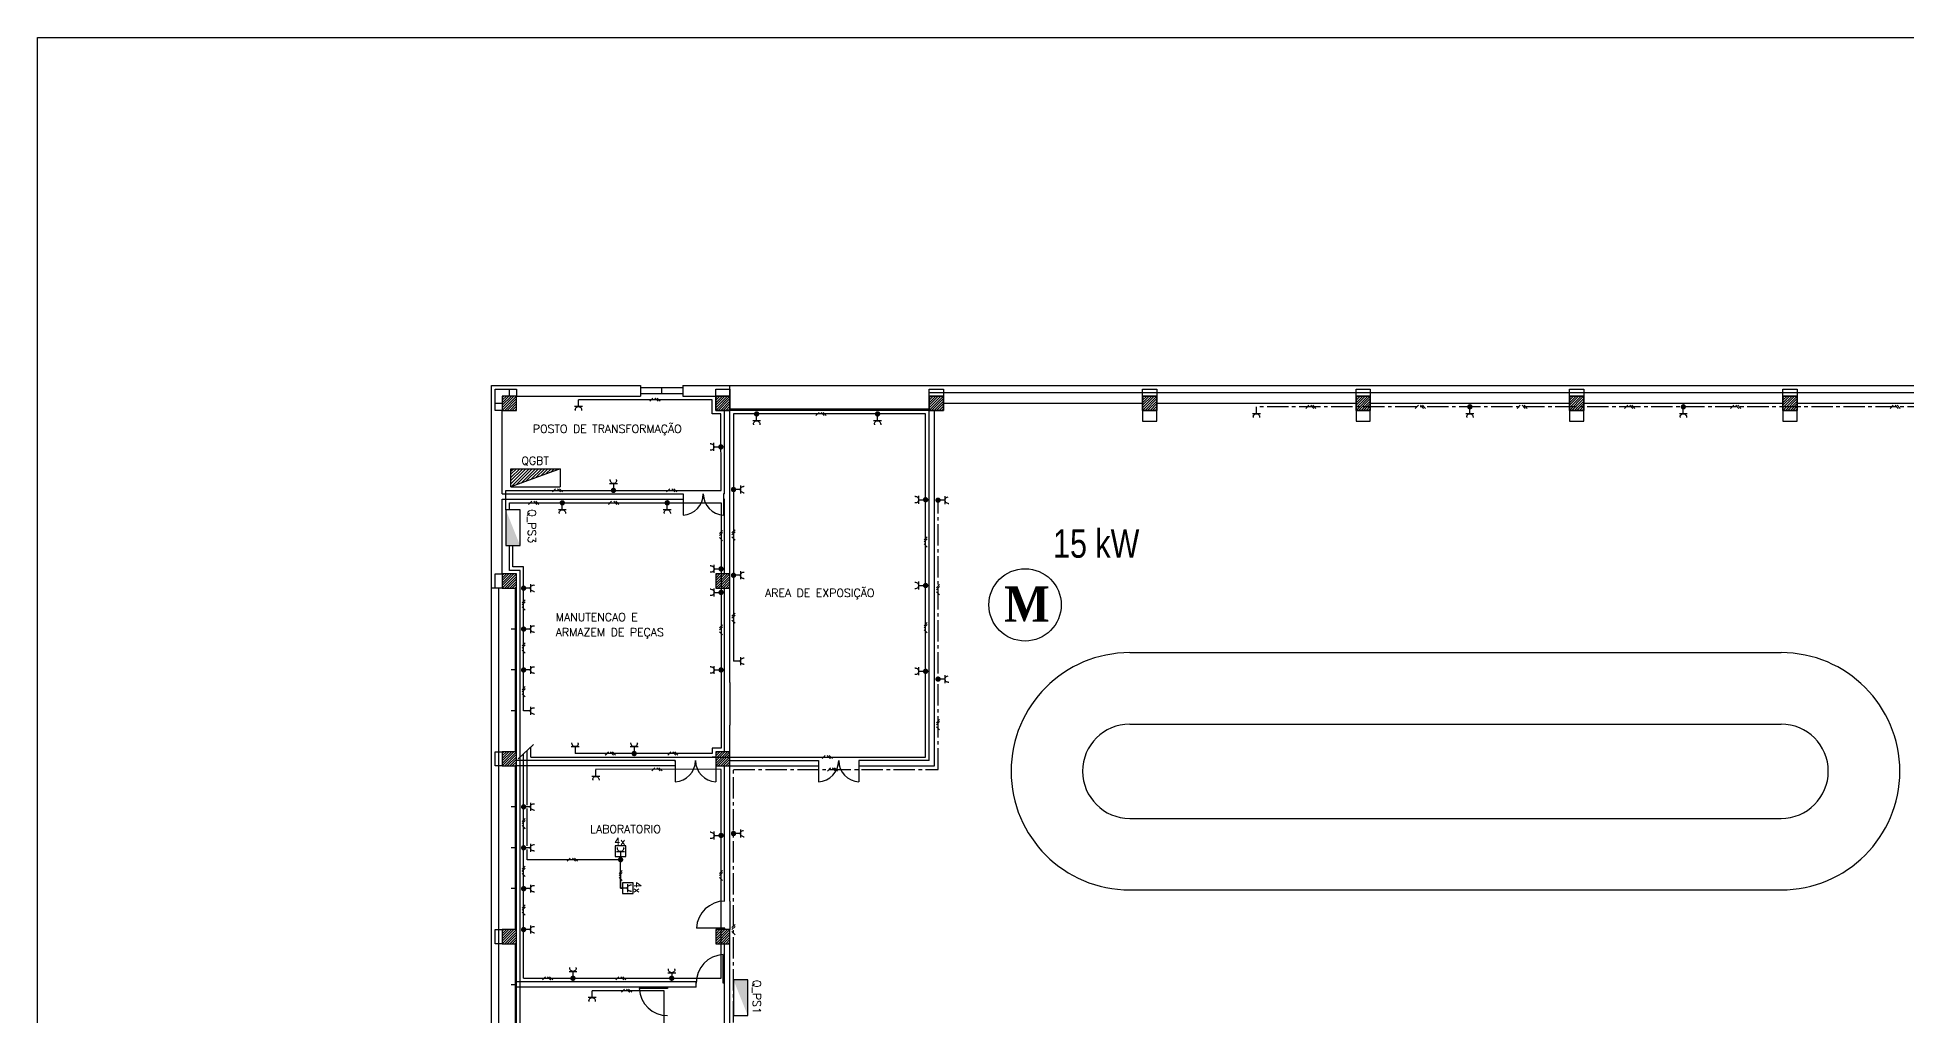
# Model space of a CAD drawing. Extents: x -8 to 729, y -363 to 534.
# Drawn here: x 511 to 563.6, y 35.6 to 63.1 of the extents above; entities that cross this region are included whole.
import ezdxf

# ---------------------------------------------------------------- set-up
doc = ezdxf.new("R2010")
doc.units = 0
doc.header["$LTSCALE"] = 0.8
doc.header["$MEASUREMENT"] = 0
doc.linetypes.add('CENTER2', pattern=[1.125, 0.75, -0.125, 0.125, -0.125])
doc.layers.get('0').update_dxf_attribs({"color": 3, "linetype": 'CONTINUOUS'})
for name, color, linetype in [('0_FIOS', 3, 'CONTINUOUS'), ('1', 7, 'CONTINUOUS'), ('Desenho base', 7, 'CONTINUOUS'), ('Quadros', 170, 'CONTINUOUS'), ('TOM', 4, 'CONTINUOUS'), ('Tomadas', 3, 'CONTINUOUS')]:
    doc.layers.add(name, color=color, linetype=linetype)
doc.styles.add('ROMANS', font='romans', dxfattribs={"width": 0.9})
doc.styles.get("Standard").update_dxf_attribs({"font": 'ROMANS'})
doc.styles.add('TXP', font='txp')

# ---------------------------------------------------------------- blocks, each defined once
blk = doc.blocks.new('PD')
for p, q in [((-5, 0), (-5, 100)), ((0, 0), (-5, 0))]:
    blk.add_line(p, q)
blk.add_arc((0, 0), 100, 92.86598, 180)
blk = doc.blocks.new('PE')
for p, q in [((5, 0), (5, 100)), ((0, 0), (5, 0))]:
    blk.add_line(p, q)
blk.add_arc((0, 0), 100, 0, 87.13402)
blk = doc.blocks.new('*X29')
at = {"color": 0}
for p, q in [((15.8, 29.801), (16.199, 30.2)), ((15.8, 29.871), (16.129, 30.2)), ((15.8, 29.942), (16.058, 30.2)), ((15.8, 30.013), (15.987, 30.2)), ((15.8, 30.084), (15.916, 30.2)), ((15.8, 30.154), (15.846, 30.2)), ((15.87, 29.8), (16.2, 30.13)), ((15.941, 29.8), (16.2, 30.059)), ((16.011, 29.8), (16.2, 29.989)), ((16.082, 29.8), (16.2, 29.918)), ((16.153, 29.8), (16.2, 29.847))]:
    blk.add_line(p, q, dxfattribs=at)
blk = doc.blocks.new('quadro_electrico')
at = {"layer": '1'}
h = blk.add_hatch(dxfattribs=at)
h.set_pattern_fill('ANSI31', color=256, scale=0.5, style=0)
h.set_pattern_definition([(45, (-10.686716, -50.817083), (-0.044194174, 0.044194174), [])])
h.paths.add_polyline_path([(0, 0.509), (1.384, 0.509), (0, 0)])
for p, q in [((1.384, 0.509), (0, 0)), ((0, 0), (0, 0.509)), ((0, 0.509), (1.384, 0.509)), ((0, 0), (1.384, 0)), ((1.384, 0.509), (1.384, 0))]:
    blk.add_line(p, q, dxfattribs=at)
blk = doc.blocks.new('Folha A3')
at = {"color": 0}
for p, q in [((21, 288), (411, 288)), ((21, 1), (21, 288))]:
    blk.add_line(p, q, dxfattribs=at)
blk = doc.blocks.new('QUAD')
for p, q in [((0, 0), (0, 0.4)), ((0, 0.4), (1, 0.4)), ((1, 0), (0, 0)), ((1, 0.4), (1, 0))]:
    blk.add_line(p, q)
blk.add_solid([(0, 0.4), (1, 0.4), (1, 0), (1, 0.4)])
blk = doc.blocks.new('MONO')
at = {"layer": '0_FIOS'}
for p, q in [((-3.36, -0.78), (-1.8, 0.78)), ((0.78, -0.78), (-0.78, 0.78)), ((1.8, -0.78), (0.24, 0.78))]:
    blk.add_line(p, q, dxfattribs=at)

msp = doc.modelspace()

# ---------------------------------------------------------------- linework, layer by layer
at = {"layer": 'Desenho base', "color": 7}
for p, q in [((523.813, 47.656), (523.813, 53.356)), ((523.813, 53.356), (527.995, 53.356)), ((523.913, 52.656), (523.913, 53.256)), ((523.913, 53.256), (524.513, 53.256)), ((524.313, 53.056), (524.313, 53.256)), ((524.513, 53.256), (524.513, 53.056)), ((527.995, 53.356), (527.995, 53.056)), ((529.186, 53.292), (527.995, 53.292)), ((529.186, 53.119), (527.995, 53.119)), ((528.59, 53.292), (528.59, 53.119)), ((529.186, 53.356), (530.513, 53.356)), ((529.186, 53.356), (529.186, 53.056)), ((530.513, 53.356), (566.113, 53.356)), ((530.513, 53.056), (530.513, 53.356)), ((536.113, 53.156), (566.113, 53.156)), ((536.113, 53.056), (536.113, 53.156)), ((523.913, 52.856), (524.113, 52.856)), ((524.113, 52.656), (523.913, 52.656)), ((524.113, 53.056), (524.113, 52.656)), ((524.513, 53.056), (524.113, 53.056)), ((524.113, 50.306), (524.113, 52.656)), ((524.113, 52.656), (524.513, 52.656)), ((524.513, 53.056), (527.995, 53.056)), ((524.513, 52.656), (524.513, 53.056)), ((529.186, 53.056), (530.113, 53.056)), ((530.513, 53.056), (530.113, 53.056)), ((530.113, 53.056), (530.113, 52.656)), ((530.113, 52.656), (530.513, 52.656)), ((530.363, 50.306), (530.363, 52.656)), ((530.513, 52.656), (530.513, 53.056)), ((536.113, 52.686), (530.513, 52.686)), ((536.113, 52.656), (530.513, 52.656)), ((530.513, 51.506), (530.513, 52.656)), ((536.513, 53.056), (536.113, 53.056)), ((536.113, 53.056), (536.113, 52.656)), ((536.113, 52.656), (536.513, 52.656)), ((536.113, 42.806), (536.113, 52.656)), ((536.263, 42.656), (536.263, 52.656)), ((536.513, 52.656), (536.513, 53.056)), ((536.513, 52.856), (542.113, 52.856)), ((542.513, 53.056), (542.113, 53.056)), ((542.113, 53.056), (542.113, 52.656)), ((542.113, 52.656), (542.513, 52.656)), ((542.513, 52.656), (542.513, 53.056)), ((542.513, 52.856), (548.113, 52.856)), ((548.513, 53.056), (548.113, 53.056)), ((548.113, 53.056), (548.113, 52.656)), ((548.113, 52.656), (548.513, 52.656)), ((548.513, 52.656), (548.513, 53.056)), ((548.513, 52.856), (554.113, 52.856)), ((554.513, 53.056), (554.113, 53.056)), ((554.113, 53.056), (554.113, 52.656)), ((554.113, 52.656), (554.513, 52.656)), ((554.513, 52.656), (554.513, 53.056)), ((554.513, 52.856), (560.113, 52.856)), ((560.513, 53.056), (560.113, 53.056)), ((560.113, 53.056), (560.113, 52.656)), ((560.113, 52.656), (560.513, 52.656)), ((560.513, 52.656), (560.513, 53.056)), ((560.513, 52.856), (566.113, 52.856)), ((524.113, 50.306), (529.194, 50.306)), ((524.113, 48.056), (524.113, 50.156)), ((524.113, 50.156), (529.194, 50.156)), ((529.194, 50.306), (529.194, 50.156)), ((530.334, 50.306), (530.334, 50.156)), ((530.363, 50.306), (530.334, 50.306)), ((530.363, 50.156), (530.334, 50.156)), ((530.363, 48.056), (530.363, 50.156)), ((530.513, 50.156), (530.513, 50.306)), ((530.513, 48.056), (530.513, 48.956)), ((524.513, 48.056), (524.113, 48.056)), ((524.113, 48.056), (524.113, 47.656)), ((524.513, 47.656), (524.513, 48.056)), ((530.513, 48.056), (530.113, 48.056)), ((530.113, 48.056), (530.113, 47.656)), ((530.513, 47.656), (530.513, 48.056)), ((524.113, 47.656), (523.813, 47.656)), ((523.813, 32.656), (523.813, 47.656)), ((524.013, 32.656), (524.013, 47.656)), ((524.113, 47.656), (524.513, 47.656)), ((524.483, 43.056), (524.483, 47.656)), ((524.513, 43.056), (524.513, 47.656)), ((530.113, 47.656), (530.513, 47.656)), ((530.363, 43.056), (530.363, 47.656)), ((530.513, 45.006), (530.513, 47.656)), ((524.513, 46.506), (524.364, 46.506)), ((541.753, 45.843), (560.064, 45.843)), ((524.513, 45.356), (524.364, 45.356)), ((530.513, 45.006), (530.513, 43.806)), ((524.513, 44.206), (524.364, 44.206)), ((530.363, 43.056), (530.363, 43.806)), ((530.513, 43.056), (530.513, 43.806)), ((541.753, 43.833), (560.064, 43.833)), ((524.513, 43.056), (524.113, 43.056)), ((524.113, 43.056), (524.113, 42.656)), ((524.113, 42.656), (524.513, 42.656)), ((524.483, 38.056), (524.483, 42.656)), ((524.513, 42.656), (524.513, 43.056)), ((524.513, 38.056), (524.513, 42.656)), ((528.975, 42.806), (528.975, 42.656)), ((530.513, 43.056), (530.113, 43.056)), ((530.113, 43.056), (530.113, 42.656)), ((530.113, 42.806), (530.115, 42.656)), ((530.113, 42.656), (530.513, 42.656)), ((530.363, 38.856), (530.363, 42.656)), ((530.513, 42.656), (530.513, 43.056)), ((530.513, 42.806), (532.97, 42.807)), ((530.513, 38.856), (530.513, 42.656)), ((530.513, 42.656), (533, 42.656)), ((533, 42.807), (533, 42.208)), ((534.14, 42.656), (536.263, 42.656)), ((536.113, 42.806), (534.17, 42.807)), ((524.513, 41.506), (524.364, 41.506)), ((541.753, 41.181), (560.064, 41.181)), ((524.513, 40.356), (524.364, 40.356)), ((524.513, 39.206), (524.364, 39.206)), ((541.753, 39.171), (560.064, 39.171)), ((530.513, 38.856), (530.513, 38.056)), ((524.513, 38.056), (524.113, 38.056)), ((524.113, 38.056), (524.113, 37.656)), ((524.513, 37.656), (524.513, 38.056)), ((530.513, 38.056), (530.113, 38.056)), ((530.113, 38.056), (530.113, 37.656)), ((530.513, 37.656), (530.513, 38.056)), ((524.113, 37.656), (524.513, 37.656)), ((524.483, 33.056), (524.483, 37.656)), ((524.513, 33.056), (524.513, 37.656)), ((530.113, 37.656), (530.513, 37.656)), ((530.363, 36.436), (530.363, 37.656)), ((530.513, 35.221), (530.513, 37.656)), ((524.513, 36.506), (524.364, 36.506)), ((529.563, 36.436), (529.563, 36.586)), ((530.363, 35.221), (530.363, 36.436))]:
    msp.add_line(p, q, dxfattribs=at)
at = {"layer": 'Desenho base', "color": 7, "linetype": 'Continuous'}
for p, q in [((530.513, 50.306), (530.513, 51.506)), ((530.513, 48.956), (530.513, 50.156)), ((528.975, 42.806), (524.513, 42.806)), ((528.975, 42.656), (524.513, 42.656)), ((529.563, 36.586), (524.513, 36.586)), ((528.763, 36.436), (524.513, 36.436)), ((529.563, 36.436), (528.763, 36.436))]:
    msp.add_line(p, q, dxfattribs=at)
at = {"layer": 'Desenho base', "color": 7}
for points in [[(530.113, 53.056), (530.113, 53.256), (530.513, 53.256), (530.513, 53.056)], [(536.113, 53.056), (536.113, 53.256), (536.513, 53.256), (536.513, 53.056)], [(542.113, 53.056), (542.113, 53.256), (542.513, 53.256), (542.513, 53.056)], [(548.113, 53.056), (548.113, 53.256), (548.513, 53.256), (548.513, 53.056)], [(554.113, 53.056), (554.113, 53.256), (554.513, 53.256), (554.513, 53.056)], [(560.113, 53.056), (560.113, 53.256), (560.513, 53.256), (560.513, 53.056)], [(542.113, 52.656), (542.113, 52.356), (542.513, 52.356), (542.513, 52.656)], [(548.113, 52.656), (548.113, 52.356), (548.513, 52.356), (548.513, 52.656)], [(554.113, 52.656), (554.113, 52.356), (554.513, 52.356), (554.513, 52.656)], [(560.113, 52.656), (560.113, 52.356), (560.513, 52.356), (560.513, 52.656)], [(524.113, 47.656), (523.913, 47.656), (523.913, 48.056), (524.113, 48.056)], [(524.113, 42.656), (523.913, 42.656), (523.913, 43.056), (524.113, 43.056)], [(524.113, 37.656), (523.913, 37.656), (523.913, 38.056), (524.113, 38.056)]]:
    msp.add_lwpolyline(points, dxfattribs=at)
for points in [[(524.113, 52.656), (524.513, 52.656), (524.513, 53.056), (524.113, 53.056)], [(530.113, 53.056), (530.513, 53.056), (530.513, 52.656), (530.113, 52.656)], [(536.113, 53.056), (536.513, 53.056), (536.513, 52.656), (536.113, 52.656)], [(542.113, 53.056), (542.513, 53.056), (542.513, 52.656), (542.113, 52.656)], [(548.113, 53.056), (548.513, 53.056), (548.513, 52.656), (548.113, 52.656)], [(554.113, 53.056), (554.513, 53.056), (554.513, 52.656), (554.113, 52.656)], [(560.113, 53.056), (560.513, 53.056), (560.513, 52.656), (560.113, 52.656)], [(524.113, 47.656), (524.513, 47.656), (524.513, 48.056), (524.113, 48.056)], [(530.113, 47.656), (530.513, 47.656), (530.513, 48.056), (530.113, 48.056)], [(524.113, 42.656), (524.513, 42.656), (524.513, 43.056), (524.113, 43.056)], [(530.113, 42.656), (530.513, 42.656), (530.513, 43.056), (530.113, 43.056)], [(524.113, 37.656), (524.513, 37.656), (524.513, 38.056), (524.113, 38.056)], [(530.113, 37.656), (530.513, 37.656), (530.513, 38.056), (530.113, 38.056)]]:
    msp.add_lwpolyline(points, close=True, dxfattribs=at)
msp.add_circle((538.809, 47.186), 1.017, dxfattribs=at)
for centre, radius, start, end in [((541.753, 42.507), 3.336, 90, 270), ((560.064, 42.507), 3.336, 270, 90), ((541.753, 42.507), 1.326, 90, 270), ((560.064, 42.507), 1.326, 270, 90)]:
    msp.add_arc(centre, radius, start, end, dxfattribs=at)
at = {"layer": 'Quadros'}
msp.add_line((524.613, 48.856), (524.613, 48.956), dxfattribs=at)
at = {"layer": 'TOM'}
for p, q in [((526.366, 52.761), (526.142, 52.761)), ((526.366, 52.761), (526.142, 52.761)), ((526.164, 52.672), (526.164, 52.653)), ((526.254, 52.761), (526.254, 52.956)), ((526.343, 52.672), (526.343, 52.653)), ((531.263, 52.361, 0.837), (531.263, 52.556, 0.837)), ((534.663, 52.361), (534.663, 52.556)), ((545.425, 52.561), (545.202, 52.561)), ((545.425, 52.561), (545.202, 52.561)), ((545.313, 52.561), (545.313, 52.756)), ((551.425, 52.561), (551.202, 52.561)), ((551.425, 52.561), (551.202, 52.561)), ((551.313, 52.561), (551.313, 52.756)), ((557.425, 52.561), (557.202, 52.561)), ((557.425, 52.561), (557.202, 52.561)), ((557.313, 52.561), (557.313, 52.756)), ((531.375, 52.361, 0.837), (531.152, 52.361, 0.837)), ((531.375, 52.361, 0.837), (531.152, 52.361, 0.837)), ((531.174, 52.272, 0.837), (531.174, 52.253, 0.837)), ((531.353, 52.272, 0.837), (531.353, 52.253, 0.837)), ((534.775, 52.361), (534.552, 52.361)), ((534.775, 52.361), (534.552, 52.361)), ((534.574, 52.272), (534.574, 52.253)), ((534.753, 52.272), (534.753, 52.253)), ((545.224, 52.472), (545.224, 52.453)), ((545.403, 52.472), (545.403, 52.453)), ((551.224, 52.472), (551.224, 52.453)), ((551.403, 52.472), (551.403, 52.453)), ((557.224, 52.472), (557.224, 52.453)), ((557.403, 52.472), (557.403, 52.453)), ((529.975, 51.717), (529.956, 51.717)), ((529.975, 51.538), (529.956, 51.538)), ((530.064, 51.516), (530.064, 51.739)), ((530.064, 51.516), (530.064, 51.739)), ((530.064, 51.628), (530.258, 51.628)), ((527.127, 50.6), (527.35, 50.6)), ((527.127, 50.6), (527.35, 50.6)), ((527.149, 50.689), (527.149, 50.708)), ((527.238, 50.6), (527.238, 50.406)), ((527.328, 50.689), (527.328, 50.708)), ((530.808, 50.542), (530.808, 50.318)), ((530.808, 50.542), (530.808, 50.318)), ((530.897, 50.52), (530.916, 50.52)), ((525.801, 49.861), (525.801, 50.056)), ((528.75, 49.861), (528.75, 50.056)), ((530.808, 50.43), (530.613, 50.43)), ((530.897, 50.341), (530.916, 50.341)), ((535.73, 50.233), (535.711, 50.233)), ((535.73, 50.054), (535.711, 50.054)), ((535.819, 50.031), (535.819, 50.255)), ((535.819, 50.031), (535.819, 50.255)), ((535.819, 50.143), (536.013, 50.143)), ((536.558, 50.131), (536.363, 50.131)), ((536.558, 50.242), (536.558, 50.019)), ((536.558, 50.242), (536.558, 50.019)), ((536.647, 50.041), (536.666, 50.041)), ((525.913, 49.861), (525.689, 49.861)), ((525.913, 49.861), (525.689, 49.861)), ((525.711, 49.772), (525.711, 49.753)), ((525.89, 49.772), (525.89, 49.753)), ((528.862, 49.861), (528.638, 49.861)), ((528.862, 49.861), (528.638, 49.861)), ((528.661, 49.772), (528.661, 49.753)), ((528.839, 49.772), (528.839, 49.753)), ((529.98, 48.286), (529.961, 48.286)), ((529.98, 48.107), (529.961, 48.107)), ((530.069, 48.085), (530.069, 48.308)), ((530.069, 48.085), (530.069, 48.308)), ((530.069, 48.197), (530.263, 48.197)), ((530.808, 48.018), (530.613, 48.018)), ((530.808, 48.13), (530.808, 47.906)), ((530.808, 48.13), (530.808, 47.906)), ((530.897, 48.107), (530.916, 48.107)), ((530.897, 47.928), (530.916, 47.928)), ((535.73, 47.82), (535.711, 47.82)), ((535.819, 47.619), (535.819, 47.842)), ((535.819, 47.619), (535.819, 47.842)), ((524.908, 47.656), (524.713, 47.656)), ((524.908, 47.767), (524.908, 47.544)), ((524.908, 47.767), (524.908, 47.544)), ((524.997, 47.745), (525.016, 47.745)), ((524.997, 47.566), (525.016, 47.566)), ((529.98, 47.626), (529.961, 47.626)), ((529.98, 47.447), (529.961, 47.447)), ((530.069, 47.425), (530.069, 47.649)), ((530.069, 47.425), (530.069, 47.649)), ((530.069, 47.537), (530.263, 47.537)), ((535.73, 47.641), (535.711, 47.641)), ((535.819, 47.731), (536.013, 47.731)), ((524.908, 46.506), (524.713, 46.506)), ((524.908, 46.617), (524.908, 46.394)), ((524.908, 46.617), (524.908, 46.394)), ((524.997, 46.595), (525.016, 46.595)), ((524.997, 46.416), (525.016, 46.416)), ((530.808, 45.717), (530.808, 45.493)), ((530.808, 45.717), (530.808, 45.493)), ((524.908, 45.356), (524.713, 45.356)), ((524.908, 45.467), (524.908, 45.244)), ((524.908, 45.467), (524.908, 45.244)), ((524.997, 45.445), (525.016, 45.445)), ((524.997, 45.266), (525.016, 45.266)), ((529.98, 45.445), (529.961, 45.445)), ((529.98, 45.266), (529.961, 45.266)), ((530.069, 45.244), (530.069, 45.467)), ((530.069, 45.244), (530.069, 45.467)), ((530.069, 45.356), (530.263, 45.356)), ((530.808, 45.605), (530.613, 45.605)), ((530.897, 45.695), (530.916, 45.695)), ((530.897, 45.516), (530.916, 45.516)), ((535.73, 45.408), (535.711, 45.408)), ((535.73, 45.229), (535.711, 45.229)), ((535.819, 45.206), (535.819, 45.43)), ((535.819, 45.206), (535.819, 45.43)), ((535.819, 45.318), (536.013, 45.318)), ((536.558, 45.211), (536.558, 44.988)), ((536.558, 45.211), (536.558, 44.988)), ((536.558, 45.099), (536.363, 45.099)), ((536.647, 45.01), (536.666, 45.01)), ((524.908, 44.206), (524.713, 44.206)), ((524.908, 44.317), (524.908, 44.094)), ((524.908, 44.317), (524.908, 44.094)), ((524.997, 44.295), (525.016, 44.295)), ((524.997, 44.116), (525.016, 44.116)), ((526.048, 43.2, 1.452), (526.271, 43.2, 1.452)), ((526.048, 43.2, 1.452), (526.271, 43.2, 1.452)), ((526.07, 43.289, 1.452), (526.07, 43.308, 1.452)), ((526.16, 43.2, 1.452), (526.16, 43.006, 1.452)), ((526.249, 43.289, 1.452), (526.249, 43.308, 1.452)), ((527.709, 43.2, 1.452), (527.932, 43.2, 1.452)), ((527.709, 43.2, 1.452), (527.932, 43.2, 1.452)), ((527.731, 43.289, 1.452), (527.731, 43.308, 1.452)), ((527.821, 43.2, 1.452), (527.821, 43.006, 1.452)), ((527.91, 43.289, 1.452), (527.91, 43.308, 1.452)), ((526.856, 42.361), (526.632, 42.361)), ((526.856, 42.361), (526.632, 42.361)), ((526.654, 42.272), (526.654, 42.253)), ((526.744, 42.361), (526.744, 42.556)), ((526.833, 42.272), (526.833, 42.253)), ((524.908, 41.617), (524.908, 41.394)), ((524.908, 41.617), (524.908, 41.394)), ((524.997, 41.595), (525.016, 41.595)), ((524.908, 41.506), (524.713, 41.506)), ((524.997, 41.416), (525.016, 41.416)), ((524.908, 40.467), (524.908, 40.244)), ((524.908, 40.467), (524.908, 40.244)), ((529.98, 40.792), (529.961, 40.792)), ((529.98, 40.613), (529.961, 40.613)), ((530.069, 40.59), (530.069, 40.814)), ((530.069, 40.59), (530.069, 40.814)), ((530.069, 40.702), (530.263, 40.702)), ((530.808, 40.756), (530.613, 40.756)), ((530.808, 40.867), (530.808, 40.644)), ((530.808, 40.867), (530.808, 40.644)), ((530.897, 40.666), (530.916, 40.666)), ((524.908, 40.356), (524.713, 40.356)), ((524.997, 40.445), (525.016, 40.445)), ((524.997, 40.266), (525.016, 40.266)), ((527.588, 40.408), (527.288, 40.408)), ((527.288, 40.408), (527.288, 40.108)), ((527.288, 40.108), (527.438, 40.108)), ((527.327, 40.252), (527.55, 40.252)), ((527.327, 40.252), (527.55, 40.252)), ((527.349, 40.342), (527.349, 40.361)), ((527.438, 40.252), (527.438, 40.058)), ((527.438, 40.058), (527.438, 40.108)), ((527.438, 40.108), (527.588, 40.108)), ((527.528, 40.342), (527.528, 40.361)), ((527.588, 40.108), (527.588, 40.408)), ((524.908, 39.206), (524.713, 39.206)), ((524.908, 39.317), (524.908, 39.094)), ((524.908, 39.317), (524.908, 39.094)), ((524.997, 39.295), (525.016, 39.295)), ((524.997, 39.116), (525.016, 39.116)), ((527.633, 39.221), (527.438, 39.221)), ((527.438, 39.221), (527.488, 39.221)), ((527.488, 39.371), (527.488, 39.221)), ((527.788, 39.371), (527.488, 39.371)), ((527.488, 39.221), (527.488, 39.071)), ((527.488, 39.071), (527.788, 39.071)), ((527.633, 39.332), (527.633, 39.109)), ((527.633, 39.332), (527.633, 39.109)), ((527.722, 39.31), (527.741, 39.31)), ((527.722, 39.131), (527.741, 39.131)), ((527.788, 39.071), (527.788, 39.371)), ((524.908, 38.056), (524.713, 38.056)), ((524.908, 38.167), (524.908, 37.944)), ((524.908, 38.167), (524.908, 37.944)), ((524.997, 38.145), (525.016, 38.145)), ((524.997, 37.966), (525.016, 37.966)), ((525.989, 36.88), (526.213, 36.88)), ((525.989, 36.88), (526.213, 36.88)), ((526.011, 36.969), (526.011, 36.988)), ((526.101, 36.88), (526.101, 36.686)), ((526.19, 36.969), (526.19, 36.988)), ((528.764, 36.842), (528.988, 36.842)), ((528.764, 36.842), (528.988, 36.842)), ((528.786, 36.932), (528.786, 36.951)), ((528.876, 36.842), (528.876, 36.648)), ((528.965, 36.932), (528.965, 36.951)), ((526.638, 36.141), (526.638, 36.336)), ((526.75, 36.141), (526.527, 36.141)), ((526.75, 36.141), (526.527, 36.141)), ((526.549, 36.052), (526.549, 36.033)), ((526.728, 36.052), (526.728, 36.033))]:
    msp.add_line(p, q, dxfattribs=at)
at = {"layer": 'TOM', "extrusion": (0, 0, -1)}
for centre, major_axis in [((526.254, 52.672), (-0.0633, -0.0633)), ((545.313, 52.472), (-0.0633, -0.0633)), ((551.313, 52.472), (-0.0633, -0.0633)), ((557.313, 52.472), (-0.0633, -0.0633)), ((531.263, 52.272, 0.837), (-0.0633, -0.0633)), ((534.663, 52.272), (-0.0633, -0.0633)), ((529.975, 51.628), (-0.0633, 0.0633)), ((527.238, 50.689), (0.0633, 0.0633)), ((530.897, 50.43), (0.0633, -0.0633)), ((535.73, 50.143), (-0.0633, 0.0633)), ((536.647, 50.131), (0.0633, -0.0633)), ((525.801, 49.772), (-0.0633, -0.0633)), ((528.75, 49.772), (-0.0633, -0.0633)), ((529.98, 48.197), (-0.0633, 0.0633)), ((530.897, 48.018), (0.0633, -0.0633)), ((535.73, 47.731), (-0.0633, 0.0633)), ((524.997, 47.656), (0.0633, -0.0633)), ((529.98, 47.537), (-0.0633, 0.0633)), ((524.997, 46.506), (0.0633, -0.0633)), ((524.997, 45.356), (0.0633, -0.0633)), ((529.98, 45.356), (-0.0633, 0.0633)), ((530.897, 45.605), (0.0633, -0.0633)), ((535.73, 45.318), (-0.0633, 0.0633)), ((536.647, 45.099), (0.0633, -0.0633)), ((524.997, 44.206), (0.0633, -0.0633)), ((526.16, 43.289, 1.452), (0.0633, 0.0633)), ((527.821, 43.289, 1.452), (0.0633, 0.0633)), ((526.744, 42.272), (-0.0633, -0.0633)), ((524.997, 41.506), (0.0633, -0.0633)), ((529.98, 40.702), (-0.0633, 0.0633)), ((530.897, 40.756), (0.0633, -0.0633)), ((524.997, 40.356), (0.0633, -0.0633)), ((527.438, 40.342), (0.0633, 0.0633)), ((524.997, 39.206), (0.0633, -0.0633)), ((527.722, 39.221), (0.0633, -0.0633)), ((524.997, 38.056), (0.0633, -0.0633)), ((526.101, 36.969), (0.0633, 0.0633)), ((528.876, 36.932), (0.0633, 0.0633)), ((526.638, 36.052), (-0.0633, -0.0633))]:
    msp.add_ellipse(centre, major_axis=major_axis, ratio=1, start_param=0.785398, end_param=3.926991, dxfattribs=at)
at = {"layer": 'Tomadas'}
for p, q in [((530.013, 52.956), (526.254, 52.956)), ((528.263, 52.912), (528.35, 52.999)), ((528.406, 52.999), (528.493, 52.912)), ((528.463, 52.999), (528.549, 52.912)), ((530.013, 52.556), (530.013, 52.956)), ((530.113, 52.556), (530.013, 52.556)), ((530.254, 52.556), (530.113, 52.556)), ((530.263, 50.406), (530.254, 52.556)), ((536.013, 52.556), (530.613, 52.556)), ((530.613, 52.556), (530.613, 45.605)), ((532.93, 52.512), (533.017, 52.599)), ((533.074, 52.599), (533.16, 52.512)), ((533.13, 52.599), (533.217, 52.512)), ((536.013, 42.906), (536.013, 52.556)), ((546.7, 52.712), (546.787, 52.799)), ((546.843, 52.799), (546.93, 52.712)), ((546.9, 52.799), (546.987, 52.712)), ((549.78, 52.712), (549.867, 52.799)), ((549.923, 52.799), (550.01, 52.712)), ((549.98, 52.799), (550.067, 52.712)), ((552.64, 52.712), (552.727, 52.799)), ((552.783, 52.799), (552.87, 52.712)), ((552.84, 52.799), (552.927, 52.712)), ((555.663, 52.712), (555.75, 52.799)), ((555.807, 52.799), (555.893, 52.712)), ((555.863, 52.799), (555.95, 52.712)), ((558.643, 52.712), (558.73, 52.799)), ((558.787, 52.799), (558.873, 52.712)), ((558.843, 52.799), (558.93, 52.712)), ((563.127, 52.712), (563.213, 52.799)), ((563.27, 52.799), (563.357, 52.712)), ((563.327, 52.799), (563.413, 52.712)), ((525.523, 50.362), (525.61, 50.449)), ((525.667, 50.449), (525.753, 50.362)), ((525.723, 50.449), (525.81, 50.362)), ((528.733, 50.362), (528.82, 50.449)), ((528.877, 50.449), (528.963, 50.362)), ((528.933, 50.449), (529.02, 50.362)), ((524.213, 49.856), (524.213, 50.406)), ((524.213, 50.406), (530.263, 50.406)), ((524.313, 50.056), (530.263, 50.056)), ((524.313, 49.856), (524.313, 50.056)), ((524.853, 50.012), (524.94, 50.099)), ((524.997, 50.099), (525.083, 50.012)), ((525.053, 50.099), (525.14, 50.012)), ((527.102, 50.012), (527.188, 50.099)), ((527.245, 50.099), (527.332, 50.012)), ((527.302, 50.099), (527.388, 50.012)), ((528.75, 50.056), (530.263, 50.056)), ((530.263, 50.056), (530.263, 43.156)), ((530.22, 49.19), (530.307, 49.277)), ((530.22, 49.133), (530.307, 49.22)), ((530.307, 48.99), (530.22, 49.077)), ((530.57, 49.21), (530.657, 49.297)), ((530.57, 49.153), (530.657, 49.24)), ((530.657, 49.01), (530.57, 49.097)), ((535.97, 49.013), (536.057, 49.1)), ((535.97, 48.957), (536.057, 49.043)), ((536.057, 48.813), (535.97, 48.9)), ((524.313, 48.156, 2.732), (524.313, 48.856)), ((524.413, 48.256, 2.732), (524.413, 48.856)), ((524.613, 48.156, 2.732), (524.313, 48.156, 2.732)), ((524.713, 48.256, 2.732), (524.413, 48.256, 2.732)), ((524.613, 32.906), (524.613, 48.156, 2.732)), ((524.613, 48.056, 2.732), (524.613, 48.156, 2.732)), ((524.613, 42.9, 2.8), (524.613, 48.156, 2.732)), ((524.713, 44.206), (524.713, 48.256, 2.732)), ((524.713, 48.056, 2.732), (524.713, 48.256, 2.732)), ((524.67, 47.24, 2.038), (524.756, 47.327, 2.038)), ((536.32, 47.669), (536.407, 47.756)), ((536.32, 47.612), (536.407, 47.699)), ((536.407, 47.469), (536.32, 47.556)), ((524.67, 47.183, 2.038), (524.756, 47.27, 2.038)), ((524.756, 47.04, 2.038), (524.67, 47.127, 2.038)), ((530.57, 46.87), (530.657, 46.957)), ((530.57, 46.813), (530.657, 46.9)), ((530.22, 46.54), (530.307, 46.627)), ((530.22, 46.483), (530.307, 46.57)), ((530.307, 46.34), (530.22, 46.427)), ((530.657, 46.67), (530.57, 46.757)), ((535.97, 46.6), (536.057, 46.687)), ((535.97, 46.543), (536.057, 46.63)), ((536.057, 46.4), (535.97, 46.487)), ((524.67, 46.03, 1.222), (524.756, 46.117, 1.222)), ((524.67, 45.973, 1.222), (524.756, 46.06, 1.222)), ((524.756, 45.83, 1.222), (524.67, 45.917, 1.222)), ((524.67, 44.8, 0.392), (524.757, 44.887, 0.392)), ((524.67, 44.743, 0.392), (524.757, 44.83, 0.392)), ((524.757, 44.6, 0.392), (524.67, 44.687, 0.392)), ((536.32, 43.873), (536.407, 43.96)), ((536.32, 43.817), (536.407, 43.903)), ((536.407, 43.673), (536.32, 43.76)), ((524.989, 43.257, 2.8), (524.564, 42.854, 2.8)), ((524.813, 41.556, 1.147), (524.813, 43.09, 2.8)), ((524.913, 42.906, 2.732), (524.913, 43.185, 2.8)), ((530.113, 43.156), (530.013, 43.156)), ((530.013, 43.156), (530.013, 43.006, 1.452)), ((530.263, 43.156), (530.113, 43.156)), ((524.713, 36.686), (524.713, 42.995, 2.8)), ((524.913, 42.906, 2.732), (536.013, 42.906)), ((530.013, 43.006, 1.452), (526.16, 43.006, 1.452)), ((527.01, 42.962, 1.452), (527.097, 43.049, 1.452)), ((527.153, 43.049, 1.452), (527.24, 42.962, 1.452)), ((527.21, 43.049, 1.452), (527.297, 42.962, 1.452)), ((528.317, 42.516, 59.21), (528.404, 42.602, 59.21)), ((528.46, 42.602, 59.21), (528.547, 42.516, 59.21)), ((528.517, 42.602, 59.21), (528.604, 42.516, 59.21)), ((528.763, 42.962, 1.452), (528.85, 43.049, 1.452)), ((528.907, 43.049, 1.452), (528.993, 42.962, 1.452)), ((528.963, 43.049, 1.452), (529.05, 42.962, 1.452)), ((530.113, 42.906, 1.452), (530.013, 42.906, 1.452)), ((533.105, 42.862, 0.67), (533.192, 42.949, 0.67)), ((533.249, 42.949, 0.67), (533.335, 42.862, 0.67)), ((533.252, 42.512), (533.338, 42.599)), ((533.305, 42.949, 0.67), (533.392, 42.862, 0.67)), ((533.395, 42.599), (533.482, 42.512)), ((533.452, 42.599), (533.538, 42.512)), ((530.263, 42.556), (526.744, 42.562, 118.419)), ((530.263, 36.686), (530.263, 42.556)), ((530.263, 38.849), (530.263, 42.556)), ((536.263, 42.556), (536.363, 42.556)), ((524.67, 41.093), (524.757, 41.18)), ((524.67, 41.037), (524.757, 41.123)), ((524.813, 40.406), (524.813, 41.456, 1.147)), ((524.757, 40.893), (524.67, 40.98)), ((524.813, 40.021, 2.732), (524.813, 40.306)), ((527.438, 40.021), (524.813, 40.021, 2.732)), ((525.939, 39.977, 1.366), (526.026, 40.064, 1.366)), ((526.083, 40.064, 1.366), (526.169, 39.977, 1.366)), ((526.139, 40.064, 1.366), (526.226, 39.977, 1.366)), ((527.438, 39.221), (527.438, 40.021)), ((524.67, 39.75, 1.354), (524.757, 39.837, 1.354)), ((524.67, 39.693, 1.354), (524.757, 39.78, 1.354)), ((524.757, 39.55, 1.354), (524.67, 39.637, 1.354)), ((527.395, 39.634), (527.482, 39.721)), ((527.395, 39.577), (527.482, 39.664)), ((527.482, 39.434), (527.395, 39.521)), ((527.438, 39.621), (527.438, 39.221)), ((530.22, 39.634), (530.307, 39.721)), ((530.22, 39.577), (530.307, 39.664)), ((530.307, 39.434), (530.22, 39.521)), ((524.67, 38.66, 0.87), (524.757, 38.747, 0.87)), ((524.67, 38.603, 0.87), (524.757, 38.69, 0.87)), ((524.757, 38.46, 0.87), (524.67, 38.547, 0.87)), ((530.57, 38.112), (530.657, 38.198)), ((530.57, 38.055), (530.657, 38.142)), ((530.657, 37.912), (530.57, 37.999)), ((524.713, 36.686), (530.263, 36.686)), ((525.243, 36.642), (525.33, 36.729)), ((525.387, 36.729), (525.473, 36.642)), ((525.443, 36.729), (525.53, 36.642)), ((528.663, 36.336), (526.638, 36.336)), ((527.302, 36.642), (527.388, 36.729)), ((527.445, 36.729), (527.532, 36.642)), ((527.464, 36.292), (527.551, 36.379)), ((527.502, 36.729), (527.588, 36.642)), ((527.607, 36.379), (527.694, 36.292)), ((527.664, 36.379), (527.751, 36.292)), ((528.663, 32.906), (528.663, 36.336))]:
    msp.add_line(p, q, dxfattribs=at)
at = {"layer": 'Tomadas', "linetype": 'CENTER2'}
for p, q in [((566.013, 52.756), (545.313, 52.756)), ((536.363, 42.556), (536.363, 50.131)), ((530.613, 33.641), (530.613, 42.556)), ((530.613, 42.556), (536.263, 42.556))]:
    msp.add_line(p, q, dxfattribs=at)
at = {"layer": 'Tomadas', "ltscale": 0.5, "const_width": 0.075}
for points, elevation in [([(531.226, 52.556, -1), (531.301, 52.556, -1)], 0.837), ([(527.783, 43.006, -1), (527.858, 43.006, -1)], 1.452)]:
    msp.add_lwpolyline(points, format="xyb", close=True, dxfattribs=dict(at, elevation=elevation))
for points in [[(534.626, 52.556, -1), (534.701, 52.556, -1)], [(551.276, 52.756, -1), (551.351, 52.756, -1)], [(557.276, 52.756, -1), (557.351, 52.756, -1)], [(530.221, 51.628, -1), (530.296, 51.628, -1)], [(527.201, 50.406, -1), (527.276, 50.406, -1)], [(530.576, 50.43, -1), (530.651, 50.43, -1)], [(525.763, 50.056, -1), (525.838, 50.056, -1)], [(528.712, 50.056, -1), (528.788, 50.056, -1)], [(535.976, 50.143, -1), (536.051, 50.143, -1)], [(536.326, 50.131, -1), (536.401, 50.131, -1)], [(530.226, 48.197, -1), (530.301, 48.197, -1)], [(530.576, 48.018, -1), (530.651, 48.018, -1)], [(524.676, 47.656, -1), (524.751, 47.656, -1)], [(530.226, 47.537, -1), (530.301, 47.537, -1)], [(535.976, 47.731, -1), (536.051, 47.731, -1)], [(524.676, 46.506, -1), (524.751, 46.506, -1)], [(524.676, 45.356, -1), (524.751, 45.356, -1)], [(530.226, 45.356, -1), (530.301, 45.356, -1)], [(535.976, 45.318, -1), (536.051, 45.318, -1)], [(536.326, 45.099, -1), (536.401, 45.099, -1)], [(524.676, 41.506, -1), (524.751, 41.506, -1)], [(530.226, 40.702, -1), (530.301, 40.702, -1)], [(530.576, 40.756, -1), (530.651, 40.756, -1)], [(524.676, 40.356, -1), (524.751, 40.356, -1)], [(527.401, 40.021, -1), (527.476, 40.021, -1)], [(524.676, 39.206, -1), (524.751, 39.206, -1)], [(524.676, 38.056, -1), (524.751, 38.056, -1)], [(526.063, 36.686, -1), (526.138, 36.686, -1)], [(528.838, 36.686, -1), (528.913, 36.686, -1)]]:
    msp.add_lwpolyline(points, format="xyb", close=True, dxfattribs=at)

# ---------------------------------------------------------------- block references
at = {"layer": '1', "xscale": 0.2268822454281782, "yscale": 0.2268822454281782, "zscale": 0.2268822454281782}
msp.add_blockref('Folha A3', (506.28, -2.197), dxfattribs=at)
at = {"layer": 'Desenho base', "color": 7}
for name, p in [('*X29', (508.313, 22.856)), ('*X29', (514.313, 22.856)), ('*X29', (520.313, 22.856)), ('*X29', (526.313, 22.856)), ('*X29', (532.313, 22.856)), ('*X29', (538.313, 22.856)), ('*X29', (544.313, 22.856)), ('quadro_electrico', (524.357, 50.507)), ('*X29', (508.313, 17.856)), ('*X29', (514.313, 17.856)), ('*X29', (508.313, 12.856)), ('*X29', (514.313, 12.856)), ('*X29', (508.313, 7.856)), ('*X29', (514.313, 7.856))]:
    msp.add_blockref(name, p, dxfattribs=at)
for name, p, xscale, yscale, zscale, rotation in [('PD', (529.164, 50.306), 0.006000000000000227, 0.006000000000000227, 0.006000000000000227, 180), ('PE', (530.364, 50.306), 0.006000000000000227, 0.006000000000000227, 0.006000000000000227, 180), ('PD', (528.945, 42.807), 0.006000000000000227, 0.006000000000000227, 0.006000000000000227, 180), ('PE', (530.145, 42.807), 0.006000000000000227, 0.006000000000000227, 0.006000000000000227, 180), ('PD', (532.97, 42.807), 0.006000000000000227, 0.006000000000000227, 0.006000000000000227, 180), ('PE', (534.17, 42.807), 0.006000000000000227, 0.006000000000000227, 0.006000000000000227, 180), ('PE', (530.369, 38.056), 0.008, 0.008, 0.008, 90), ('PD', (528.761, 36.436), 0.008, 0.008, 0.008, 89.99999999999999)]:
    msp.add_blockref(name, p, dxfattribs=dict(at, xscale=xscale, yscale=yscale, zscale=zscale, rotation=rotation))
at = {"layer": 'Desenho base', "color": 7, "xscale": 0.008, "yscale": 0.008, "zscale": 0.008}
msp.add_blockref('PD', (530.363, 36.551), dxfattribs=at)
at = {"layer": 'Quadros', "ltscale": 0.5, "xscale": -1}
for p, rotation in [((524.613, 49.856), 90), ((530.613, 35.641), 269.9999999999873)]:
    msp.add_blockref('QUAD', p, dxfattribs=dict(at, rotation=rotation))
at = {"layer": 'Tomadas', "xscale": 0.05560094617944675, "yscale": 0.05560094617944675, "zscale": 0.05560094617944675}
for p in [(528.45, 52.956), (533.117, 52.556), (546.887, 52.756), (549.967, 52.756), (552.827, 52.756), (555.85, 52.756), (558.83, 52.756), (563.313, 52.756), (525.71, 50.406), (528.92, 50.406), (525.04, 50.056), (527.288, 50.056), (527.197, 43.006, 1.452), (528.504, 42.559, 59.21), (528.95, 43.006, 1.452), (533.292, 42.906, 0.67), (533.438, 42.556), (526.126, 40.021, 1.366), (525.43, 36.686), (527.488, 36.686), (527.651, 36.336)]:
    msp.add_blockref('MONO', p, dxfattribs=at)
at = {"layer": 'Tomadas', "xscale": 0.05560094617944675, "yscale": 0.05560094617944675, "zscale": 0.05560094617944675, "rotation": 90}
for p in [(530.263, 49.177), (530.613, 49.197), (536.013, 49), (524.713, 47.227, 2.038), (536.363, 47.656), (530.613, 46.857), (530.263, 46.527), (536.013, 46.587), (524.713, 46.017, 1.222), (524.713, 44.787, 0.392), (536.363, 43.86), (524.713, 41.08), (524.713, 39.737, 1.354), (527.438, 39.621), (530.263, 39.621), (524.713, 38.647, 0.87), (530.613, 38.098)]:
    msp.add_blockref('MONO', p, dxfattribs=at)

# ---------------------------------------------------------------- texts
at = {"layer": 'Desenho base', "color": 7, "style": 'ROMANS'}
for s, p in [('POSTO DE TRANSFORMAÇÃO', (524.972, 52.025)), ('QGBT', (524.65, 51.128)), ('AREA DE EXPOSIÇÃO', (531.5, 47.41)), ('MANUTENCAO E ', (525.617, 46.731)), ('ARMAZEM DE PEÇAS', (525.617, 46.305)), ('LABORATORIO', (526.584, 40.768))]:
    msp.add_text(s, height=0.225, dxfattribs=at).set_placement(p)
at = {"layer": 'Desenho base', "color": 7, "style": 'TXP', "width": 0.8}
msp.add_text('15 kW', height=0.8, dxfattribs=at).set_placement((539.597, 48.512))
at = {"layer": 'Desenho base', "color": 7, "insert": (538.221, 47.71), "char_height": 1, "width": 0.33332, "attachment_point": 1, "style": 'ROMANS'}
msp.add_mtext('{\\fTimes New Roman|b1|i0|c0|p18;M}', dxfattribs=at)
at = {"layer": 'Quadros', "style": 'ROMANS'}
for s, p in [('Q_PS3', (524.836, 49.877)), ('Q_PS1', (531.157, 36.641))]:
    msp.add_text(s, height=0.225, rotation=270, dxfattribs=at).set_placement(p)
at = {"layer": 'Tomadas', "ltscale": 0.5}
msp.add_text('4x', height=0.2, dxfattribs=at).set_placement((527.258, 40.44, 118.419))
msp.add_text('4x', height=0.2, rotation=270, dxfattribs=at).set_placement((527.82, 39.401, 118.419))

doc.saveas('drawing.dxf')
